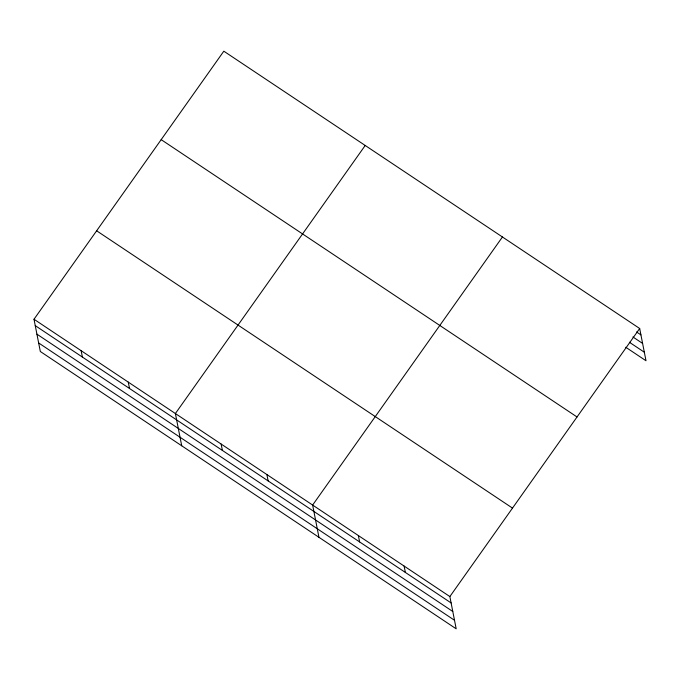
<?xml version="1.0" encoding="UTF-8"?>
<svg xmlns="http://www.w3.org/2000/svg" width="680" height="680" viewBox="0 0 680 680"><rect width="100%" height="100%" fill="white"/><g stroke="black" fill="none" stroke-linecap="round" stroke-linejoin="round"><path stroke-width="1.02" d="M34 319.251L449.863 596.564L456.187 628.813L40.324 351.5L34 319.251L223.814 51.187L639.676 328.5L646 360.749L625.77 347.259M365.202 145.477L175.389 413.534L181.721 445.783M502.443 236.988L312.63 505.053L318.954 537.302M449.863 596.564L639.676 328.5M636.523 331.95L640.925 334.883M632.918 336.966L642.6 343.417M629.374 342.244L644.325 352.214M161.177 139.647L577.031 416.967M96.636 230.792L512.499 508.104M35.249 325.626L451.112 602.939M36.924 334.161L452.787 611.481M38.649 342.958L454.512 620.279M404.115 566.058L405.365 572.441M358.368 535.56L359.618 541.935M266.883 474.546L268.132 480.921M221.136 444.04L222.385 450.415M128.265 382.109L129.514 388.484M81.133 350.676L82.382 357.059"/></g></svg>
